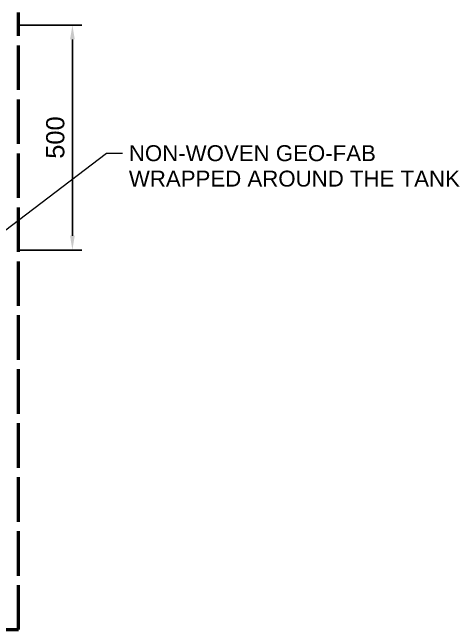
# Model space of a CAD drawing. Header units: millimetres. Extents: x -725 to 2194, y -1079 to 3179.
# Drawn here: x 1200 to 2194, y -64 to 1308 of the extents above; entities that cross this region are included whole.
import ezdxf

# ---------------------------------------------------------------- set-up
doc = ezdxf.new("R2010")
doc.units = ezdxf.units.MM
doc.linetypes.add('DASH_99_21', pattern=[119.944444, 98.777778, -21.166667])
for name, color, linetype in [('ANNOTATIONS', 7, 'Continuous'), ('DIMENSIONS', 7, 'Continuous'), ('GEOFAB', 5, 'Continuous'), ('LEADERS', 7, 'Continuous')]:
    doc.layers.add(name, color=color, linetype=linetype)
doc.styles.add('ARIAL', font='arial.ttf')
doc.dimstyles.get("Standard").update_dxf_attribs({"dimtxt": 2.5, "dimasz": 2.5, "dimexe": 1.25, "dimexo": 0.625, "dimtad": 1, "dimcen": 2.5, "dimazin": 3, "dimtfac": 1, "dimtmove": 0, "dimatfit": 3})

msp = doc.modelspace()

# ---------------------------------------------------------------- linework, layer by layer
at = {"layer": 'GEOFAB', "color": 5, "linetype": 'DASH_99_21', "lineweight": 50}
for p, q in [((1213.5, -63.5), (1213.5, 1308.2)), ((-63.5, -63.5), (1213.5, -63.5))]:
    msp.add_line(p, q, dxfattribs=at)
at = {"layer": 'LEADERS', "lineweight": 18}
for p, q in [((1409.4, 994.5), (1135.9, 787.1)), ((1444.7, 994.5), (1409.4, 994.5))]:
    msp.add_line(p, q, dxfattribs=at)

# ---------------------------------------------------------------- texts
at = {"layer": 'ANNOTATIONS', "style": 'ARIAL'}
for s, p in [('NON-WOVEN GEO-FAB', (1458.8, 977.6)), ('WRAPPED AROUND THE TANK', (1458.8, 921.1))]:
    msp.add_text(s, height=35.362, dxfattribs=at).set_placement(p)

# ---------------------------------------------------------------- dimensions: what is measured, and where the dimension line sits
at = {"layer": 'DIMENSIONS'}
msp.add_linear_dim(base=(1333.4, 780), p1=(1213.5, 780), p2=(1213.5, 1280), angle=90, dimstyle='Standard', override={"dimtxt": 40.414222, "dimasz": 31.75, "dimexe": 21.166667, "dimexo": 0, "dimgap": 17.638889, "dimtad": 1, "dimtih": 0, "dimtoh": 0, "dimdec": 0, "dimtxsty": 'ARIAL', "dimclrd": 7, "dimclre": 7, "dimclrt": 7}, dxfattribs=at).render()

doc.saveas('drawing.dxf')
